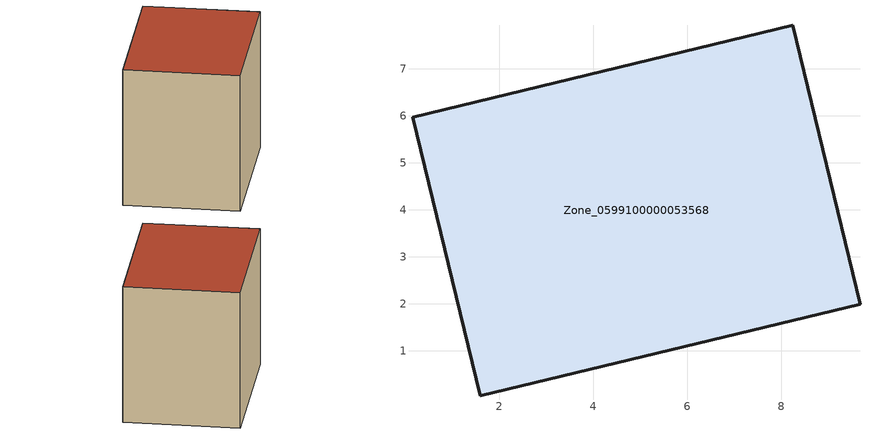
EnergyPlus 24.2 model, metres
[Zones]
Zone_0599100000053568
 floor ground (C_G): 8.25,7.93 9.68,1.99 1.59,0.04 0.15,5.98 z0
 wall outside (C_F): 8.25,7.93 0.15,5.98 1.59,0.04 9.68,1.99 8.25,7.93 z0:7.61
 roof outside (C_R): 9.68,1.99 8.25,7.93 0.15,5.98 1.59,0.04 z7.61
[BUILDING]
Pand.0599100000053568: North Axis=0; Terrain=City; Loads Convergence Tolerance Value=0.04; Temperature Convergence Tolerance Value=0.4; Solar Distribution=FullExterior; Maximum Number of Warmup Days=25; Minimum Number of Warmup Days=1
[Site:Location]
Rotterdam.The.Hague.AP_ZH_NLD Design_Conditions: Latitude=51.96; Longitude=4.45; Time Zone=1; Elevation=-4.5
[SITE:GROUNDTEMPERATURE:BUILDINGSURFACE]
18, 18, 18, 18, 18, 18, 18, 18, 18, 18, 18, 18
[MATERIAL] Thermal Absorptance=0.9; Solar Absorptance=0.7; Visible Absorptance=0.7
Name | Roughness | Thickness | Conductivity | Density | Specific Heat
G.TI.1965-1974 | MediumSmooth | 0.15 | 0.882353 | 540 | 1210
F.TI.1965-1974 | Rough | 0.3 | 0.697674 | 1920 | 840
R.TI.1965-1974 | MediumRough | 0.2 | 0.232558 | 1500 | 1000
[CONSTRUCTION]
C_G: G.TI.1965-1974
C_F: F.TI.1965-1974
C_R: R.TI.1965-1974
[ZONE]
Zone_0599100000053568: Type=1; Multiplier=1; Ceiling Height=Autocalculate; Volume=Autocalculate; Floor Area=autocalculate; Part of Total Floor Area=Yes
[ZONEINFILTRATION:DESIGNFLOWRATE]
Infil_Zone_0599100000053568: Zone or ZoneList or Space or SpaceList=Zone_0599100000053568; Schedule=AlwaysOn; Design Flow Rate Calculation Method=Flow/Area; Flow Rate per Floor Area=0.003; Constant Term Coefficient=1; Temperature Term Coefficient=0; Velocity Term Coefficient=0; Velocity Squared Term Coefficient=0
[HVACTEMPLATE:ZONE:IDEALLOADSAIRSYSTEM]
Zone_0599100000053568: Maximum Heating Supply Air Temperature=50; Minimum Cooling Supply Air Temperature=13; Maximum Heating Supply Air Humidity Ratio=0.0156; Minimum Cooling Supply Air Humidity Ratio=0.0077; Heating Limit=NoLimit; Cooling Limit=NoLimit; Dehumidification Control Type=ConstantSensibleHeatRatio; Cooling Sensible Heat Ratio=0.7; Dehumidification Setpoint=60; Humidification Control Type=None; Humidification Setpoint=30; Outdoor Air Method=None; Outdoor Air Flow Rate per Person=0.00944; Outdoor Air Flow Rate per Zone Floor Area=0; Outdoor Air Flow Rate per Zone=0; Demand Controlled Ventilation Type=None; Outdoor Air Economizer Type=NoEconomizer; Heat Recovery Type=None; Sensible Heat Recovery Effectiveness=0.7; Latent Heat Recovery Effectiveness=0.65
[ZONECONTROL:THERMOSTAT]
ThermostatControl_Zone_0599100000053568: Zone or ZoneList=Zone_0599100000053568; Control Type Schedule=DualSetpointControlType; Control 1=Thermostat_Zone_0599100000053568; Temperature Difference Between Cutout And Setpoint=0
[THERMOSTATSETPOINT:DUALSETPOINT]
Thermostat_Zone_0599100000053568: Heating Setpoint Temperature Schedule=HeatingSetpoint_Zone_0599100000053568; Cooling Setpoint Temperature Schedule=CoolingSetpoint_Zone_0599100000053568
[SCHEDULE:COMPACT]
HeatingSetpoint_Zone_0599100000053568: Through: 12/31, For: AllDays, Until: 24:00, 21
CoolingSetpoint_Zone_0599100000053568: Through: 12/31, For: AllDays, Until: 24:00, 24
DualSetpointControlType: Through: 12/31, For: AllDays, Until: 24:00, 4
AlwaysOn: Through: 12/31, For: AllDays, Until: 24:00, 1
